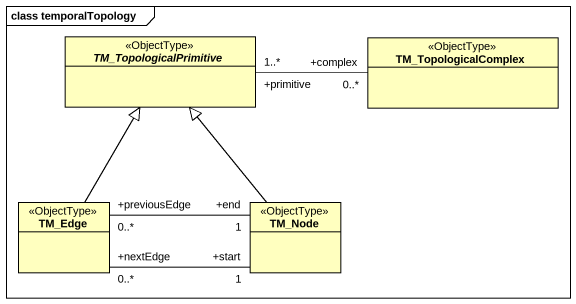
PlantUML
@startuml
mainframe class temporalTopology
hide circle
hide empty members
abstract class TM_TopologicalPrimitive <<ObjectType>> #FFFFBF
class TM_TopologicalComplex <<ObjectType>> #FFFFBF
class TM_Edge <<ObjectType>> #FFFFBF
class TM_Node <<ObjectType>> #FFFFBF
TM_TopologicalComplex "+complex\n0..*" -left- "+primitive\n1..*" TM_TopologicalPrimitive
TM_Edge -up-|> TM_TopologicalPrimitive
TM_Edge "+previousEdge\n0..*" -right- "+end\n1" TM_Node
TM_Edge "+nextEdge\n0..*" -right- "+start\n1" TM_Node
TM_Node -up-|> TM_TopologicalPrimitive
@enduml
